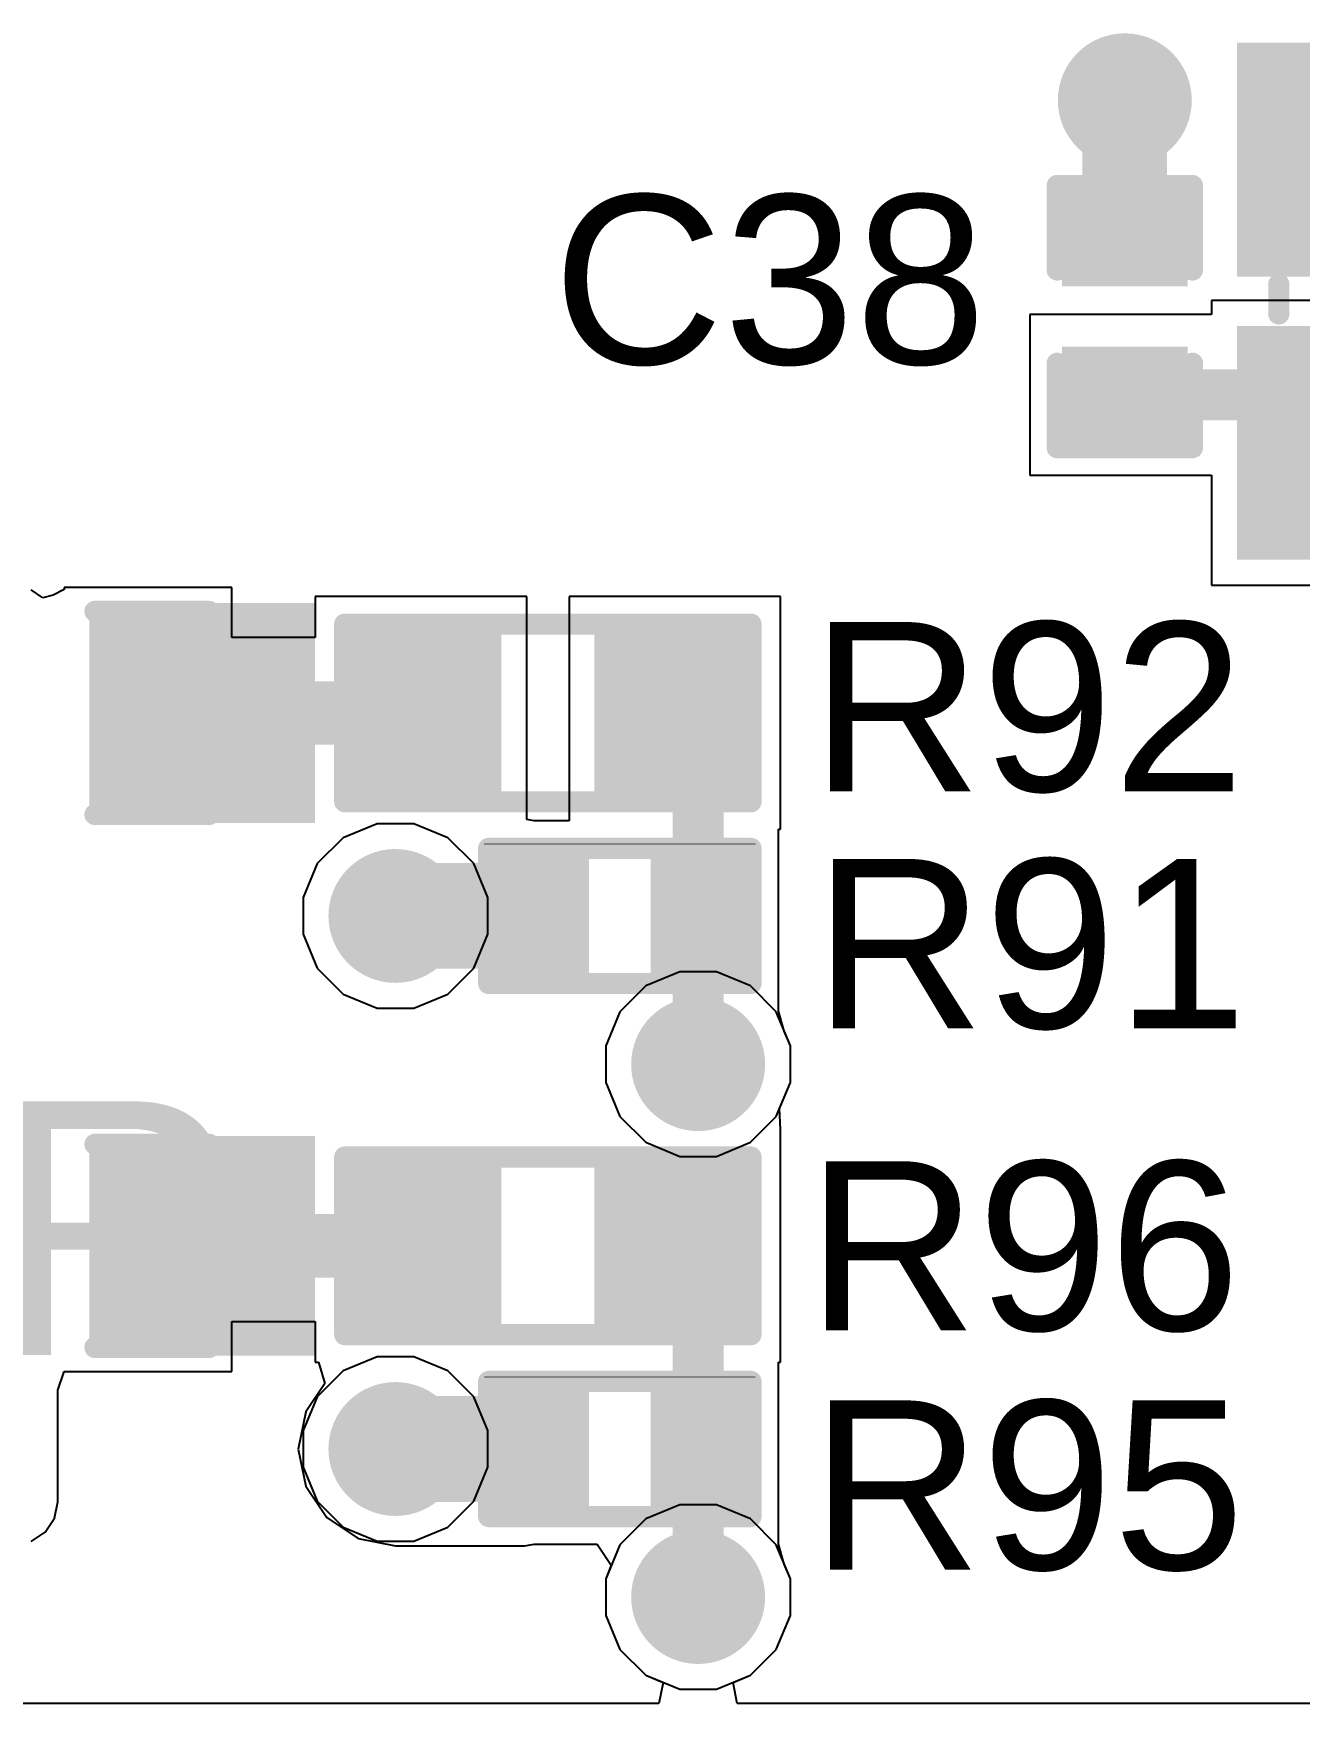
# Model space of a CAD drawing. Header units: millimetres. Extents: x 0 to 5423, y 0 to 5425.
# Drawn here: x 22.45 to 30.05, y 120.48 to 130.51 of the extents above; entities that cross this region are included whole.
import ezdxf

# ---------------------------------------------------------------- set-up
doc = ezdxf.new("R2010")
doc.units = ezdxf.units.MM
for name, color, linetype in [('BottomLayer', 5, 'Continuous'), ('BottomSolder', 6, 'Continuous'), ('TopLayer', 1, 'Continuous'), ('TopOverlay', 2, 'Continuous'), ('TopPaste', 8, 'Continuous'), ('TopSolder', 216, 'Continuous'), ('ViaHoleLayer', 16, 'Continuous')]:
    doc.layers.add(name, color=color, linetype=linetype)
doc.styles.add('Arial', font='', dxfattribs={"height": 0.2})
doc.styles.get('Arial').set_extended_font_data('Arial')

# ---------------------------------------------------------------- blocks, each defined once
blk = doc.blocks.new('SMD3225_4P_95')
at = {"layer": 'TopLayer'}
for points in [[(-1.8, 1.45), (-0.4, 1.45), (-0.4, 0.25), (-1.8, 0.25)], [(0.4, 1.45), (1.8, 1.45), (1.8, 0.25), (0.4, 0.25)], [(-1.8, -0.25), (-0.4, -0.25), (-0.4, -1.45), (-1.8, -1.45)], [(0.4, -0.25), (1.8, -0.25), (1.8, -1.45), (0.4, -1.45)]]:
    blk.add_hatch(color=1, dxfattribs=at).paths.add_polyline_path(points)
at = {"layer": 'TopPaste'}
for points in [[(-1.8, 1.45), (-0.4, 1.45), (-0.4, 0.25), (-1.8, 0.25)], [(0.4, 1.45), (1.8, 1.45), (1.8, 0.25), (0.4, 0.25)], [(-1.8, -0.25), (-0.4, -0.25), (-0.4, -1.45), (-1.8, -1.45)], [(0.4, -0.25), (1.8, -0.25), (1.8, -1.45), (0.4, -1.45)]]:
    blk.add_hatch(color=8, dxfattribs=at).paths.add_polyline_path(points)
at = {"layer": 'TopSolder'}
for points in [[(-1.902, 1.552), (-0.298, 1.552), (-0.298, 0.148), (-1.902, 0.148)], [(0.298, 1.552), (1.902, 1.552), (1.902, 0.148), (0.298, 0.148)], [(-1.902, -0.148), (-0.298, -0.148), (-0.298, -1.552), (-1.902, -1.552)], [(0.298, -0.148), (1.902, -0.148), (1.902, -1.552), (0.298, -1.552)]]:
    blk.add_hatch(color=216, dxfattribs=at).paths.add_polyline_path(points)
at = {"layer": 'TopOverlay', "const_width": 0.127}
for points in [[(0.178, 1.295), (-0.203, 1.295)], [(-1.651, 0.076), (-1.651, -0.102)], [(1.651, 0.076), (1.651, -0.102)], [(-2.083, -0.711), (-2.083, -0.965)], [(-1.956, -0.838), (-2.083, -0.711)], [(-1.956, -0.838), (-2.083, -0.965)], [(0.178, -1.295), (-0.203, -1.295)]]:
    blk.add_lwpolyline(points, dxfattribs=at)
at = {"layer": 'TopOverlay', "const_width": 0.0635}
for points in [[(-0.235, 1.295, 1), (-0.171, 1.295, 1)], [(0.146, 1.295, 1), (0.21, 1.295, 1)], [(-1.683, 0.076, 1), (-1.619, 0.076, 1)], [(1.619, 0.076, 1), (1.683, 0.076, 1)], [(-1.683, -0.102, 1), (-1.619, -0.102, 1)], [(1.619, -0.102, 1), (1.683, -0.102, 1)], [(-2.115, -0.711, 1), (-2.051, -0.711, 1)], [(-2.115, -0.711, 1), (-2.051, -0.711, 1)], [(-1.988, -0.838, 1), (-1.924, -0.838, 1)], [(-1.988, -0.838, 1), (-1.924, -0.838, 1)], [(-2.115, -0.965, 1), (-2.051, -0.965, 1)], [(-2.115, -0.965, 1), (-2.051, -0.965, 1)], [(-0.235, -1.295, 1), (-0.171, -1.295, 1)], [(0.146, -1.295, 1), (0.21, -1.295, 1)]]:
    blk.add_lwpolyline(points, format="xyb", close=True, dxfattribs=at)
blk = doc.blocks.new('R___0603_208')
at = {"layer": 'TopLayer'}
for points in [[(-0.381, 0.4445), (-0.381, -0.4445), (-1.143, -0.4445), (-1.143, 0.4445)], [(1.143, 0.4445), (1.143, -0.4445), (0.381, -0.4445), (0.381, 0.4445)]]:
    blk.add_hatch(color=1, dxfattribs=at).paths.add_polyline_path(points)
at = {"layer": 'TopPaste'}
for points in [[(-0.381, 0.4445), (-0.381, -0.4445), (-1.143, -0.4445), (-1.143, 0.4445)], [(1.143, 0.4445), (1.143, -0.4445), (0.381, -0.4445), (0.381, 0.4445)]]:
    blk.add_hatch(color=8, dxfattribs=at).paths.add_polyline_path(points)
at = {"layer": 'TopSolder'}
for points in [[(-0.2794, 0.5461), (-0.2794, -0.5461), (-1.2446, -0.5461), (-1.2446, 0.5461)], [(1.2446, 0.5461), (1.2446, -0.5461), (0.2794, -0.5461), (0.2794, 0.5461)]]:
    blk.add_hatch(color=216, dxfattribs=at).paths.add_polyline_path(points)
at = {"layer": 'TopOverlay', "const_width": 0.127}
for points in [[(-1.2192, -0.5334), (-1.2192, 0.5334)], [(-1.2192, 0.5334), (1.2192, 0.5334)], [(1.2192, -0.5334), (1.2192, 0.5334)], [(-1.2192, -0.5334), (1.2192, -0.5334)]]:
    blk.add_lwpolyline(points, dxfattribs=at)
at = {"layer": 'TopOverlay', "const_width": 0.0635}
for points in [[(-1.25095, 0.5334, 1), (-1.18745, 0.5334, 1)], [(-1.25095, 0.5334, 1), (-1.18745, 0.5334, 1)], [(1.18745, 0.5334, 1), (1.25095, 0.5334, 1)], [(1.18745, 0.5334, 1), (1.25095, 0.5334, 1)], [(-1.25095, -0.5334, 1), (-1.18745, -0.5334, 1)], [(-1.25095, -0.5334, 1), (-1.18745, -0.5334, 1)], [(1.18745, -0.5334, 1), (1.25095, -0.5334, 1)], [(1.18745, -0.5334, 1), (1.25095, -0.5334, 1)]]:
    blk.add_lwpolyline(points, format="xyb", close=True, dxfattribs=at)
blk = doc.blocks.new('R___0402_209')
at = {"layer": 'TopLayer'}
for points in [[(-0.699, -0.318), (-0.699, 0.318), (-0.241, 0.318), (-0.241, -0.318)], [(0.241, -0.318), (0.241, 0.318), (0.699, 0.318), (0.699, -0.318)]]:
    blk.add_hatch(color=1, dxfattribs=at).paths.add_polyline_path(points)
at = {"layer": 'TopPaste'}
for points in [[(-0.699, -0.318), (-0.699, 0.318), (-0.241, 0.318), (-0.241, -0.318)], [(0.241, -0.318), (0.241, 0.318), (0.699, 0.318), (0.699, -0.318)]]:
    blk.add_hatch(color=8, dxfattribs=at).paths.add_polyline_path(points)
at = {"layer": 'TopSolder'}
for points in [[(-0.754, -0.373), (-0.754, 0.373), (-0.186, 0.373), (-0.186, -0.373)], [(0.186, -0.373), (0.186, 0.373), (0.754, 0.373), (0.754, -0.373)]]:
    blk.add_hatch(color=216, dxfattribs=at).paths.add_polyline_path(points)
at = {"layer": 'TopOverlay'}
for points, const_width in [([(0.787, 0.406), (-0.787, 0.406)], 0.127), ([(-0.787, 0.406), (-0.787, -0.406)], 0.127), ([(0.787, 0.406), (0.787, -0.406)], 0.127), ([(0.787, -0.406), (-0.787, -0.406)], 0.127), ([(0.813, -0.432), (-0.813, -0.432)], 0.00323)]:
    blk.add_lwpolyline(points, dxfattribs=dict(at, const_width=const_width))
for points, const_width in [([(-0.819, 0.406, 1), (-0.756, 0.406, 1)], 0.0635), ([(-0.819, 0.406, 1), (-0.756, 0.406, 1)], 0.0635), ([(0.756, 0.406, 1), (0.819, 0.406, 1)], 0.0635), ([(0.756, 0.406, 1), (0.819, 0.406, 1)], 0.0635), ([(-0.819, -0.406, 1), (-0.756, -0.406, 1)], 0.0635), ([(-0.819, -0.406, 1), (-0.756, -0.406, 1)], 0.0635), ([(0.756, -0.406, 1), (0.819, -0.406, 1)], 0.0635), ([(0.756, -0.406, 1), (0.819, -0.406, 1)], 0.0635), ([(-0.814, -0.432, 1), (-0.812, -0.432, 1)], 0.00161), ([(0.812, -0.432, 1), (0.814, -0.432, 1)], 0.00161)]:
    blk.add_lwpolyline(points, format="xyb", close=True, dxfattribs=dict(at, const_width=const_width))
blk = doc.blocks.new('R___0603_212')
at = {"layer": 'TopLayer'}
for points in [[(-0.381, 0.4445), (-0.381, -0.4445), (-1.143, -0.4445), (-1.143, 0.4445)], [(1.143, 0.4445), (1.143, -0.4445), (0.381, -0.4445), (0.381, 0.4445)]]:
    blk.add_hatch(color=1, dxfattribs=at).paths.add_polyline_path(points)
at = {"layer": 'TopPaste'}
for points in [[(-0.381, 0.4445), (-0.381, -0.4445), (-1.143, -0.4445), (-1.143, 0.4445)], [(1.143, 0.4445), (1.143, -0.4445), (0.381, -0.4445), (0.381, 0.4445)]]:
    blk.add_hatch(color=8, dxfattribs=at).paths.add_polyline_path(points)
at = {"layer": 'TopSolder'}
for points in [[(-0.2794, 0.5461), (-0.2794, -0.5461), (-1.2446, -0.5461), (-1.2446, 0.5461)], [(1.2446, 0.5461), (1.2446, -0.5461), (0.2794, -0.5461), (0.2794, 0.5461)]]:
    blk.add_hatch(color=216, dxfattribs=at).paths.add_polyline_path(points)
at = {"layer": 'TopOverlay', "const_width": 0.127}
for points in [[(-1.2192, 0.5334), (1.2192, 0.5334)], [(-1.2192, -0.5334), (-1.2192, 0.5334)], [(1.2192, -0.5334), (1.2192, 0.5334)], [(-1.2192, -0.5334), (1.2192, -0.5334)]]:
    blk.add_lwpolyline(points, dxfattribs=at)
at = {"layer": 'TopOverlay', "const_width": 0.0635}
for points in [[(-1.25095, 0.5334, 1), (-1.18745, 0.5334, 1)], [(-1.25095, 0.5334, 1), (-1.18745, 0.5334, 1)], [(1.18745, 0.5334, 1), (1.25095, 0.5334, 1)], [(1.18745, 0.5334, 1), (1.25095, 0.5334, 1)], [(-1.25095, -0.5334, 1), (-1.18745, -0.5334, 1)], [(-1.25095, -0.5334, 1), (-1.18745, -0.5334, 1)], [(1.18745, -0.5334, 1), (1.25095, -0.5334, 1)], [(1.18745, -0.5334, 1), (1.25095, -0.5334, 1)]]:
    blk.add_lwpolyline(points, format="xyb", close=True, dxfattribs=at)
blk = doc.blocks.new('R___0402_213')
at = {"layer": 'TopLayer'}
for points in [[(-0.699, -0.318), (-0.699, 0.318), (-0.241, 0.318), (-0.241, -0.318)], [(0.241, -0.318), (0.241, 0.318), (0.699, 0.318), (0.699, -0.318)]]:
    blk.add_hatch(color=1, dxfattribs=at).paths.add_polyline_path(points)
at = {"layer": 'TopPaste'}
for points in [[(-0.699, -0.318), (-0.699, 0.318), (-0.241, 0.318), (-0.241, -0.318)], [(0.241, -0.318), (0.241, 0.318), (0.699, 0.318), (0.699, -0.318)]]:
    blk.add_hatch(color=8, dxfattribs=at).paths.add_polyline_path(points)
at = {"layer": 'TopSolder'}
for points in [[(-0.754, -0.373), (-0.754, 0.373), (-0.186, 0.373), (-0.186, -0.373)], [(0.186, -0.373), (0.186, 0.373), (0.754, 0.373), (0.754, -0.373)]]:
    blk.add_hatch(color=216, dxfattribs=at).paths.add_polyline_path(points)
at = {"layer": 'TopOverlay'}
for points, const_width in [([(0.787, 0.406), (-0.787, 0.406)], 0.127), ([(-0.787, 0.406), (-0.787, -0.406)], 0.127), ([(0.787, 0.406), (0.787, -0.406)], 0.127), ([(0.787, -0.406), (-0.787, -0.406)], 0.127), ([(0.813, -0.432), (-0.813, -0.432)], 0.00323)]:
    blk.add_lwpolyline(points, dxfattribs=dict(at, const_width=const_width))
for points, const_width in [([(-0.819, 0.406, 1), (-0.756, 0.406, 1)], 0.0635), ([(-0.819, 0.406, 1), (-0.756, 0.406, 1)], 0.0635), ([(0.756, 0.406, 1), (0.819, 0.406, 1)], 0.0635), ([(0.756, 0.406, 1), (0.819, 0.406, 1)], 0.0635), ([(-0.819, -0.406, 1), (-0.756, -0.406, 1)], 0.0635), ([(-0.819, -0.406, 1), (-0.756, -0.406, 1)], 0.0635), ([(0.756, -0.406, 1), (0.819, -0.406, 1)], 0.0635), ([(0.756, -0.406, 1), (0.819, -0.406, 1)], 0.0635), ([(-0.814, -0.432, 1), (-0.812, -0.432, 1)], 0.00161), ([(0.812, -0.432, 1), (0.814, -0.432, 1)], 0.00161)]:
    blk.add_lwpolyline(points, format="xyb", close=True, dxfattribs=dict(at, const_width=const_width))
blk = doc.blocks.new('LED_0603_298')
at = {"layer": 'TopLayer'}
for points in [[(-1, 0.5), (-0.5, 0.5), (-0.5, -0.5), (-1, -0.5)], [(0.5, 0.5), (1, 0.5), (1, -0.5), (0.5, -0.5)]]:
    blk.add_hatch(color=1, dxfattribs=at).paths.add_polyline_path(points)
at = {"layer": 'TopOverlay'}
blk.add_hatch(color=2, dxfattribs=at).paths.add_polyline_path([(1.118, -0.66), (1.753, -0.66), (1.753, 0.66), (1.118, 0.66)])
at = {"layer": 'TopPaste'}
for points in [[(-1, 0.5), (-0.5, 0.5), (-0.5, -0.5), (-1, -0.5)], [(0.5, 0.5), (1, 0.5), (1, -0.5), (0.5, -0.5)]]:
    blk.add_hatch(color=8, dxfattribs=at).paths.add_polyline_path(points)
at = {"layer": 'TopSolder'}
for points in [[(-1.102, 0.602), (-0.398, 0.602), (-0.398, -0.602), (-1.102, -0.602)], [(0.398, 0.602), (1.102, 0.602), (1.102, -0.602), (0.398, -0.602)]]:
    blk.add_hatch(color=216, dxfattribs=at).paths.add_polyline_path(points)
at = {"layer": 'TopOverlay', "const_width": 0.127}
for points in [[(-1.118, 0.61), (-0.432, 0.61)], [(-1.118, -0.61), (-1.118, 0.61)], [(0.432, 0.61), (1.118, 0.61)], [(1.118, -0.61), (1.118, 0.61)], [(-1.118, -0.61), (-0.432, -0.61)], [(0.432, -0.61), (1.118, -0.61)]]:
    blk.add_lwpolyline(points, dxfattribs=at)
at = {"layer": 'TopOverlay', "const_width": 0.0635}
for points in [[(-1.149, 0.61, 1), (-1.086, 0.61, 1)], [(-1.149, 0.61, 1), (-1.086, 0.61, 1)], [(-0.464, 0.61, 1), (-0.4, 0.61, 1)], [(0.4, 0.61, 1), (0.464, 0.61, 1)], [(1.086, 0.61, 1), (1.149, 0.61, 1)], [(1.086, 0.61, 1), (1.149, 0.61, 1)], [(-1.149, -0.61, 1), (-1.086, -0.61, 1)], [(-1.149, -0.61, 1), (-1.086, -0.61, 1)], [(-0.464, -0.61, 1), (-0.4, -0.61, 1)], [(0.4, -0.61, 1), (0.464, -0.61, 1)], [(1.086, -0.61, 1), (1.149, -0.61, 1)], [(1.086, -0.61, 1), (1.149, -0.61, 1)]]:
    blk.add_lwpolyline(points, format="xyb", close=True, dxfattribs=at)
blk = doc.blocks.new('LED_0603_299')
at = {"layer": 'TopLayer'}
for points in [[(-1, 0.5), (-0.5, 0.5), (-0.5, -0.5), (-1, -0.5)], [(0.5, 0.5), (1, 0.5), (1, -0.5), (0.5, -0.5)]]:
    blk.add_hatch(color=1, dxfattribs=at).paths.add_polyline_path(points)
at = {"layer": 'TopOverlay'}
blk.add_hatch(color=2, dxfattribs=at).paths.add_polyline_path([(1.118, -0.66), (1.753, -0.66), (1.753, 0.66), (1.118, 0.66)])
at = {"layer": 'TopPaste'}
for points in [[(-1, 0.5), (-0.5, 0.5), (-0.5, -0.5), (-1, -0.5)], [(0.5, 0.5), (1, 0.5), (1, -0.5), (0.5, -0.5)]]:
    blk.add_hatch(color=8, dxfattribs=at).paths.add_polyline_path(points)
at = {"layer": 'TopSolder'}
for points in [[(-1.102, 0.602), (-0.398, 0.602), (-0.398, -0.602), (-1.102, -0.602)], [(0.398, 0.602), (1.102, 0.602), (1.102, -0.602), (0.398, -0.602)]]:
    blk.add_hatch(color=216, dxfattribs=at).paths.add_polyline_path(points)
at = {"layer": 'TopOverlay', "const_width": 0.127}
for points in [[(-1.118, -0.61), (-1.118, 0.61)], [(-1.118, 0.61), (-0.432, 0.61)], [(0.432, 0.61), (1.118, 0.61)], [(1.118, -0.61), (1.118, 0.61)], [(-1.118, -0.61), (-0.432, -0.61)], [(0.432, -0.61), (1.118, -0.61)]]:
    blk.add_lwpolyline(points, dxfattribs=at)
at = {"layer": 'TopOverlay', "const_width": 0.0635}
for points in [[(-1.149, 0.61, 1), (-1.086, 0.61, 1)], [(-1.149, 0.61, 1), (-1.086, 0.61, 1)], [(-0.464, 0.61, 1), (-0.4, 0.61, 1)], [(0.4, 0.61, 1), (0.464, 0.61, 1)], [(1.086, 0.61, 1), (1.149, 0.61, 1)], [(1.086, 0.61, 1), (1.149, 0.61, 1)], [(-1.149, -0.61, 1), (-1.086, -0.61, 1)], [(-1.149, -0.61, 1), (-1.086, -0.61, 1)], [(-0.464, -0.61, 1), (-0.4, -0.61, 1)], [(0.4, -0.61, 1), (0.464, -0.61, 1)], [(1.086, -0.61, 1), (1.149, -0.61, 1)], [(1.086, -0.61, 1), (1.149, -0.61, 1)]]:
    blk.add_lwpolyline(points, format="xyb", close=True, dxfattribs=at)
blk = doc.blocks.new('C___0402_385')
at = {"layer": 'TopLayer'}
for points in [[(-0.699, -0.318), (-0.699, 0.317), (-0.241, 0.317), (-0.241, -0.318)], [(0.241, -0.318), (0.241, 0.317), (0.699, 0.317), (0.699, -0.318)]]:
    blk.add_hatch(color=1, dxfattribs=at).paths.add_polyline_path(points)
at = {"layer": 'TopPaste'}
for points in [[(-0.699, -0.318), (-0.699, 0.317), (-0.241, 0.317), (-0.241, -0.318)], [(0.241, -0.318), (0.241, 0.317), (0.699, 0.317), (0.699, -0.318)]]:
    blk.add_hatch(color=8, dxfattribs=at).paths.add_polyline_path(points)
at = {"layer": 'TopSolder'}
for points in [[(-0.758, -0.377), (-0.758, 0.377), (-0.181, 0.377), (-0.181, -0.377)], [(0.181, -0.377), (0.181, 0.377), (0.758, 0.377), (0.758, -0.377)]]:
    blk.add_hatch(color=216, dxfattribs=at).paths.add_polyline_path(points)
at = {"layer": 'TopOverlay', "const_width": 0.127}
for points in [[(-0.787, -0.406), (-0.787, 0.406)], [(-0.279, 0.406), (-0.787, 0.406)], [(0.787, 0.406), (0.279, 0.406)], [(0.787, -0.406), (0.787, 0.406)], [(-0.279, -0.406), (-0.787, -0.406)], [(0.787, -0.406), (0.279, -0.406)]]:
    blk.add_lwpolyline(points, dxfattribs=at)
at = {"layer": 'TopOverlay', "const_width": 0.0635}
for points in [[(-0.819, 0.406, 1), (-0.756, 0.406, 1)], [(-0.819, 0.406, 1), (-0.756, 0.406, 1)], [(-0.311, 0.406, 1), (-0.248, 0.406, 1)], [(0.248, 0.406, 1), (0.311, 0.406, 1)], [(0.756, 0.406, 1), (0.819, 0.406, 1)], [(0.756, 0.406, 1), (0.819, 0.406, 1)], [(-0.819, -0.406, 1), (-0.756, -0.406, 1)], [(-0.819, -0.406, 1), (-0.756, -0.406, 1)], [(-0.311, -0.406, 1), (-0.248, -0.406, 1)], [(0.248, -0.406, 1), (0.311, -0.406, 1)], [(0.756, -0.406, 1), (0.819, -0.406, 1)], [(0.756, -0.406, 1), (0.819, -0.406, 1)]]:
    blk.add_lwpolyline(points, format="xyb", close=True, dxfattribs=at)

msp = doc.modelspace()

# ---------------------------------------------------------------- hatches: boundary and pattern name
at = {"layer": 'BottomLayer'}
h = msp.add_hatch(color=5, dxfattribs=at)
edge = h.paths.add_edge_path()
edge.add_arc((29.004, 130.108), 0.3, 0, 360)
h = msp.add_hatch(color=5, dxfattribs=at)
edge = h.paths.add_edge_path()
edge.add_arc((24.626, 125.21), 0.3, 0, 360)
h = msp.add_hatch(color=5, dxfattribs=at)
edge = h.paths.add_edge_path()
edge.add_arc((26.443, 124.32), 0.3, 0, 360)
h = msp.add_hatch(color=5, dxfattribs=at)
edge = h.paths.add_edge_path()
edge.add_arc((24.626, 122.009), 0.3, 0, 360)
h = msp.add_hatch(color=5, dxfattribs=at)
edge = h.paths.add_edge_path()
edge.add_arc((26.443, 121.12), 0.3, 0, 360)
at = {"layer": 'BottomSolder'}
h = msp.add_hatch(color=6, dxfattribs=at)
edge = h.paths.add_edge_path()
edge.add_arc((29.004, 130.108), 0.402, 0, 360)
h = msp.add_hatch(color=6, dxfattribs=at)
edge = h.paths.add_edge_path()
edge.add_arc((24.626, 125.21), 0.402, 0, 360)
h = msp.add_hatch(color=6, dxfattribs=at)
edge = h.paths.add_edge_path()
edge.add_arc((26.443, 124.32), 0.402, 0, 360)
h = msp.add_hatch(color=6, dxfattribs=at)
edge = h.paths.add_edge_path()
edge.add_arc((24.626, 122.009), 0.402, 0, 360)
h = msp.add_hatch(color=6, dxfattribs=at)
edge = h.paths.add_edge_path()
edge.add_arc((26.443, 121.12), 0.402, 0, 360)
at = {"layer": 'TopLayer'}
h = msp.add_hatch(color=1, dxfattribs=at)
edge = h.paths.add_edge_path()
edge.add_arc((29.004, 130.108), 0.3, 0, 360)
h = msp.add_hatch(color=1, dxfattribs=at)
edge = h.paths.add_edge_path()
edge.add_arc((24.626, 125.21), 0.3, 0, 360)
h = msp.add_hatch(color=1, dxfattribs=at)
edge = h.paths.add_edge_path()
edge.add_arc((26.443, 124.32), 0.3, 0, 360)
h = msp.add_hatch(color=1, dxfattribs=at)
edge = h.paths.add_edge_path()
edge.add_arc((24.626, 122.009), 0.3, 0, 360)
h = msp.add_hatch(color=1, dxfattribs=at)
edge = h.paths.add_edge_path()
edge.add_arc((26.443, 121.12), 0.3, 0, 360)
at = {"layer": 'TopSolder'}
h = msp.add_hatch(color=216, dxfattribs=at)
edge = h.paths.add_edge_path()
edge.add_arc((29.004, 130.108), 0.402, 0, 360)
h = msp.add_hatch(color=216, dxfattribs=at)
edge = h.paths.add_edge_path()
edge.add_arc((24.626, 125.21), 0.402, 0, 360)
h = msp.add_hatch(color=216, dxfattribs=at)
edge = h.paths.add_edge_path()
edge.add_arc((26.443, 124.32), 0.402, 0, 360)
h = msp.add_hatch(color=216, dxfattribs=at)
edge = h.paths.add_edge_path()
edge.add_arc((24.626, 122.009), 0.402, 0, 360)
h = msp.add_hatch(color=216, dxfattribs=at)
edge = h.paths.add_edge_path()
edge.add_arc((26.443, 121.12), 0.402, 0, 360)
at = {"layer": 'ViaHoleLayer'}
h = msp.add_hatch(color=16, dxfattribs=at)
edge = h.paths.add_edge_path()
edge.add_arc((29.004, 130.108), 0.15, 0, 360)
h = msp.add_hatch(color=16, dxfattribs=at)
edge = h.paths.add_edge_path()
edge.add_arc((24.626, 125.21), 0.15, 0, 360)
h = msp.add_hatch(color=16, dxfattribs=at)
edge = h.paths.add_edge_path()
edge.add_arc((26.443, 124.32), 0.15, 0, 360)
h = msp.add_hatch(color=16, dxfattribs=at)
edge = h.paths.add_edge_path()
edge.add_arc((24.626, 122.009), 0.15, 0, 360)
h = msp.add_hatch(color=16, dxfattribs=at)
edge = h.paths.add_edge_path()
edge.add_arc((26.443, 121.12), 0.15, 0, 360)

# ---------------------------------------------------------------- linework, layer by layer
at = {"layer": 'BottomLayer'}
for p, q in [((24.312, 125.68), (24.156, 125.524)), ((24.516, 125.764), (24.312, 125.68)), ((24.736, 125.764), (24.516, 125.764)), ((24.94, 125.68), (24.736, 125.764)), ((25.096, 125.524), (24.94, 125.68)), ((24.156, 125.524), (24.072, 125.32)), ((25.18, 125.32), (25.096, 125.524)), ((24.072, 125.32), (24.072, 125.1)), ((25.18, 125.1), (25.18, 125.32)), ((24.072, 125.1), (24.156, 124.896)), ((25.096, 124.896), (25.18, 125.1)), ((24.156, 124.896), (24.312, 124.74)), ((24.94, 124.74), (25.096, 124.896)), ((26.333, 124.874), (26.129, 124.79)), ((26.553, 124.874), (26.333, 124.874)), ((26.757, 124.79), (26.553, 124.874)), ((26.129, 124.79), (25.973, 124.634)), ((26.912, 124.634), (26.757, 124.79)), ((24.312, 124.74), (24.516, 124.656)), ((24.736, 124.656), (24.94, 124.74)), ((24.516, 124.656), (24.736, 124.656)), ((25.973, 124.634), (25.889, 124.431)), ((26.997, 124.431), (26.912, 124.634)), ((25.889, 124.431), (25.889, 124.21)), ((26.997, 124.21), (26.997, 124.431)), ((25.889, 124.21), (25.973, 124.006)), ((26.912, 124.006), (26.997, 124.21)), ((25.973, 124.006), (26.129, 123.851)), ((26.757, 123.851), (26.912, 124.006)), ((26.129, 123.851), (26.333, 123.766)), ((26.333, 123.766), (26.553, 123.766)), ((26.553, 123.766), (26.757, 123.851)), ((24.516, 122.563), (24.312, 122.479)), ((24.736, 122.563), (24.516, 122.563)), ((24.94, 122.479), (24.736, 122.563)), ((24.312, 122.479), (24.156, 122.323)), ((25.096, 122.323), (24.94, 122.479)), ((24.156, 122.323), (24.072, 122.12)), ((25.18, 122.12), (25.096, 122.323)), ((24.072, 122.12), (24.072, 121.899)), ((25.18, 121.899), (25.18, 122.12)), ((24.072, 121.899), (24.156, 121.696)), ((25.096, 121.696), (25.18, 121.899)), ((24.156, 121.696), (24.312, 121.54)), ((24.94, 121.54), (25.096, 121.696)), ((26.333, 121.674), (26.129, 121.59)), ((26.553, 121.674), (26.333, 121.674)), ((26.757, 121.59), (26.553, 121.674)), ((26.129, 121.59), (25.973, 121.434)), ((26.912, 121.434), (26.757, 121.59)), ((24.312, 121.54), (24.516, 121.455)), ((24.736, 121.455), (24.94, 121.54)), ((24.516, 121.455), (24.736, 121.455)), ((25.973, 121.434), (25.889, 121.23)), ((26.997, 121.23), (26.912, 121.434)), ((25.889, 121.23), (25.889, 121.01)), ((26.997, 121.01), (26.997, 121.23)), ((25.889, 121.01), (25.973, 120.806)), ((26.912, 120.806), (26.997, 121.01)), ((25.973, 120.806), (26.129, 120.65)), ((26.757, 120.65), (26.912, 120.806)), ((26.129, 120.65), (26.333, 120.566)), ((26.333, 120.566), (26.553, 120.566)), ((26.553, 120.566), (26.757, 120.65))]:
    msp.add_line(p, q, dxfattribs=at)
at = {"layer": 'TopLayer'}
for p, q in [((31.433, 128.905), (29.525, 128.905)), ((29.525, 128.905), (29.525, 128.821)), ((29.525, 128.821), (28.433, 128.821)), ((28.433, 128.821), (28.433, 127.856)), ((28.433, 127.856), (29.525, 127.856)), ((29.525, 127.856), (29.525, 127.197)), ((23.645, 127.183), (22.637, 127.183)), ((22.637, 127.183), (22.637, 127.171)), ((23.645, 126.882), (23.645, 127.183)), ((29.525, 127.197), (30.959, 127.197)), ((22.51, 127.121), (22.44, 127.168)), ((22.571, 127.136), (22.51, 127.121)), ((22.637, 127.171), (22.571, 127.136)), ((25.414, 127.128), (24.144, 127.128)), ((24.144, 127.128), (24.144, 126.882)), ((25.414, 125.79), (25.414, 127.128)), ((26.938, 127.128), (25.668, 127.128)), ((25.668, 127.128), (25.668, 125.781)), ((26.938, 125.731), (26.938, 127.128)), ((24.144, 126.882), (23.645, 126.882)), ((25.458, 125.781), (25.414, 125.79)), ((25.668, 125.781), (25.458, 125.781)), ((26.925, 124.638), (26.925, 125.731)), ((26.925, 125.731), (26.938, 125.731)), ((26.96, 124.519), (26.925, 124.638)), ((26.925, 124.638), (26.925, 124.638)), ((26.925, 124.638), (26.925, 124.638)), ((26.997, 124.431), (26.96, 124.519)), ((26.997, 124.21), (26.997, 124.431)), ((26.932, 124.054), (26.997, 124.21)), ((26.938, 123.927), (26.932, 124.054)), ((26.938, 122.53), (26.938, 123.927)), ((26.938, 123.927), (26.938, 123.927)), ((23.645, 122.475), (23.645, 122.775)), ((23.645, 122.775), (24.144, 122.775)), ((24.144, 122.775), (24.144, 122.53)), ((22.6, 122.363), (22.637, 122.475)), ((22.637, 122.475), (22.727, 122.475)), ((22.727, 122.475), (23.645, 122.475)), ((24.144, 122.53), (24.165, 122.53)), ((24.165, 122.53), (24.202, 122.403)), ((26.925, 121.438), (26.925, 122.53)), ((26.925, 122.53), (26.938, 122.53)), ((22.6, 121.692), (22.6, 122.363)), ((24.202, 122.403), (24.088, 122.232)), ((24.088, 122.232), (24.043, 122.009)), ((24.043, 122.009), (24.088, 121.786)), ((24.088, 121.786), (24.214, 121.597)), ((22.58, 121.593), (22.6, 121.692)), ((22.524, 121.509), (22.58, 121.593)), ((24.214, 121.597), (24.403, 121.471)), ((22.44, 121.453), (22.524, 121.509)), ((24.403, 121.471), (24.626, 121.427)), ((24.626, 121.427), (25.401, 121.427)), ((25.401, 121.427), (25.458, 121.438)), ((25.458, 121.438), (25.837, 121.438)), ((25.837, 121.438), (25.922, 121.311)), ((26.96, 121.318), (26.925, 121.438)), ((26.925, 121.438), (26.925, 121.438)), ((26.925, 121.438), (26.925, 121.438)), ((25.922, 121.311), (25.889, 121.23)), ((26.997, 121.23), (26.96, 121.318)), ((25.889, 121.23), (25.889, 121.01)), ((26.997, 121.01), (26.997, 121.23)), ((25.889, 121.01), (25.973, 120.806)), ((26.912, 120.806), (26.997, 121.01)), ((25.973, 120.806), (26.129, 120.65)), ((26.757, 120.65), (26.912, 120.806)), ((26.129, 120.65), (26.233, 120.607)), ((26.233, 120.607), (26.208, 120.48)), ((26.653, 120.607), (26.757, 120.65)), ((26.678, 120.48), (26.653, 120.607)), ((26.208, 120.48), (20.263, 120.48)), ((32.975, 120.48), (26.678, 120.48))]:
    msp.add_line(p, q, dxfattribs=at)
for points, const_width in [([(29.004, 129.338), (29.004, 130.108)], 0.508), ([(29.004, 128.339), (29.843, 128.339)], 0.305), ([(23.116, 126.429), (24.855, 126.429)], 0.381), ([(26.303, 126.429), (26.443, 126.289)], 0.305), ([(26.443, 125.21), (26.443, 126.289)], 0.305), ([(24.626, 125.21), (25.401, 125.21)], 0.635), ([(26.443, 124.32), (26.443, 125.21)], 0.305), ([(23.116, 123.229), (24.855, 123.229)], 0.381), ([(26.303, 123.229), (26.443, 123.089)], 0.305), ([(26.443, 122.009), (26.443, 123.089)], 0.305), ([(24.626, 122.009), (25.401, 122.009)], 0.635), ([(26.443, 121.12), (26.443, 122.009)], 0.305)]:
    msp.add_lwpolyline(points, dxfattribs=dict(at, const_width=const_width))
for points, const_width in [([(28.877, 130.108, 1), (29.131, 130.108, 1)], 0.254), ([(28.877, 129.338, 1), (29.131, 129.338, 1)], 0.254), ([(28.928, 128.339, 1), (29.08, 128.339, 1)], 0.152), ([(29.767, 128.339, 1), (29.919, 128.339, 1)], 0.152), ([(23.021, 126.429, 1), (23.211, 126.429, 1)], 0.191), ([(24.76, 126.429, 1), (24.95, 126.429, 1)], 0.191), ([(26.227, 126.429, 1), (26.379, 126.429, 1)], 0.152), ([(26.367, 126.289, 1), (26.519, 126.289, 1)], 0.152), ([(26.367, 126.289, 1), (26.519, 126.289, 1)], 0.152), ([(24.467, 125.21, 1), (24.785, 125.21, 1)], 0.318), ([(25.243, 125.21, 1), (25.56, 125.21, 1)], 0.318), ([(26.367, 125.21, 1), (26.519, 125.21, 1)], 0.152), ([(26.367, 125.21, 1), (26.519, 125.21, 1)], 0.152), ([(26.367, 124.32, 1), (26.519, 124.32, 1)], 0.152), ([(23.021, 123.229, 1), (23.211, 123.229, 1)], 0.191), ([(24.76, 123.229, 1), (24.95, 123.229, 1)], 0.191), ([(26.227, 123.229, 1), (26.379, 123.229, 1)], 0.152), ([(26.367, 123.089, 1), (26.519, 123.089, 1)], 0.152), ([(26.367, 123.089, 1), (26.519, 123.089, 1)], 0.152), ([(24.467, 122.009, 1), (24.785, 122.009, 1)], 0.318), ([(25.243, 122.009, 1), (25.56, 122.009, 1)], 0.318), ([(26.367, 122.009, 1), (26.519, 122.009, 1)], 0.152), ([(26.367, 122.009, 1), (26.519, 122.009, 1)], 0.152), ([(26.367, 121.12, 1), (26.519, 121.12, 1)], 0.152)]:
    msp.add_lwpolyline(points, format="xyb", close=True, dxfattribs=dict(at, const_width=const_width))

# ---------------------------------------------------------------- block references
for name, p, rotation in [('SMD3225_4P_95', (31.579, 128.901), 180), ('C___0402_385', (29.004, 128.809), 270), ('R___0402_213', (25.973, 125.21), 180), ('R___0402_209', (25.973, 122.009), 180)]:
    msp.add_blockref(name, p, dxfattribs=dict(rotation=rotation))
for name, p in [('LED_0603_299', (22.391, 126.429)), ('R___0603_212', (25.541, 126.429)), ('LED_0603_298', (22.391, 123.229)), ('R___0603_208', (25.541, 123.229))]:
    msp.add_blockref(name, p)

# ---------------------------------------------------------------- texts
at = {"layer": 'TopOverlay', "style": 'Arial'}
for s, p in [('C38', (25.57, 128.524)), ('R92', (27.119, 125.959)), ('R91', (27.136, 124.536)), ('R96', (27.094, 122.721)), ('R95', (27.119, 121.285))]:
    msp.add_text(s, height=1.016, dxfattribs=at).set_placement(p)
msp.add_text('ERROR', height=1.524, rotation=360, dxfattribs=at).set_placement((16.035, 122.573))

doc.saveas('drawing.dxf')
